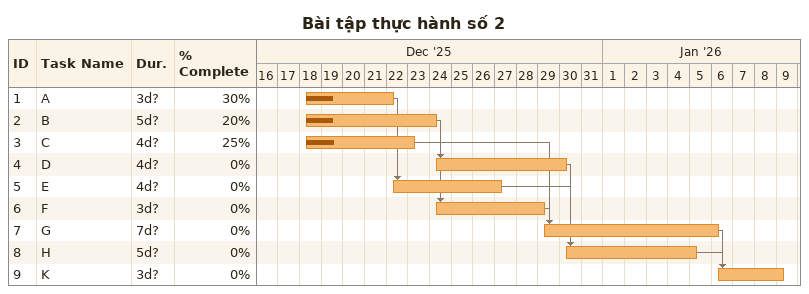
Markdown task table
Bài tập thực hành số 2

| ID | Task | Duration | Start | Finish | Predecessors | % complete |
|---|---|---|---|---|---|---|
| 1 | A | 3d? | 2025-12-18 | 2025-12-22 |  | 30 |
| 2 | B | 5d? | 2025-12-18 | 2025-12-24 |  | 20 |
| 3 | C | 4d? | 2025-12-18 | 2025-12-23 |  | 25 |
| 4 | D | 4d? | 2025-12-24 | 2025-12-30 | 2 | 0 |
| 5 | E | 4d? | 2025-12-22 | 2025-12-27 | 1 | 0 |
| 6 | F | 3d? | 2025-12-24 | 2025-12-29 | 2 | 0 |
| 7 | G | 7d? | 2025-12-29 | 2026-01-06 | 3, 6 | 0 |
| 8 | H | 5d? | 2025-12-30 | 2026-01-05 | 4, 5 | 0 |
| 9 | K | 3d? | 2026-01-06 | 2026-01-09 | 7, 8 | 0 |
